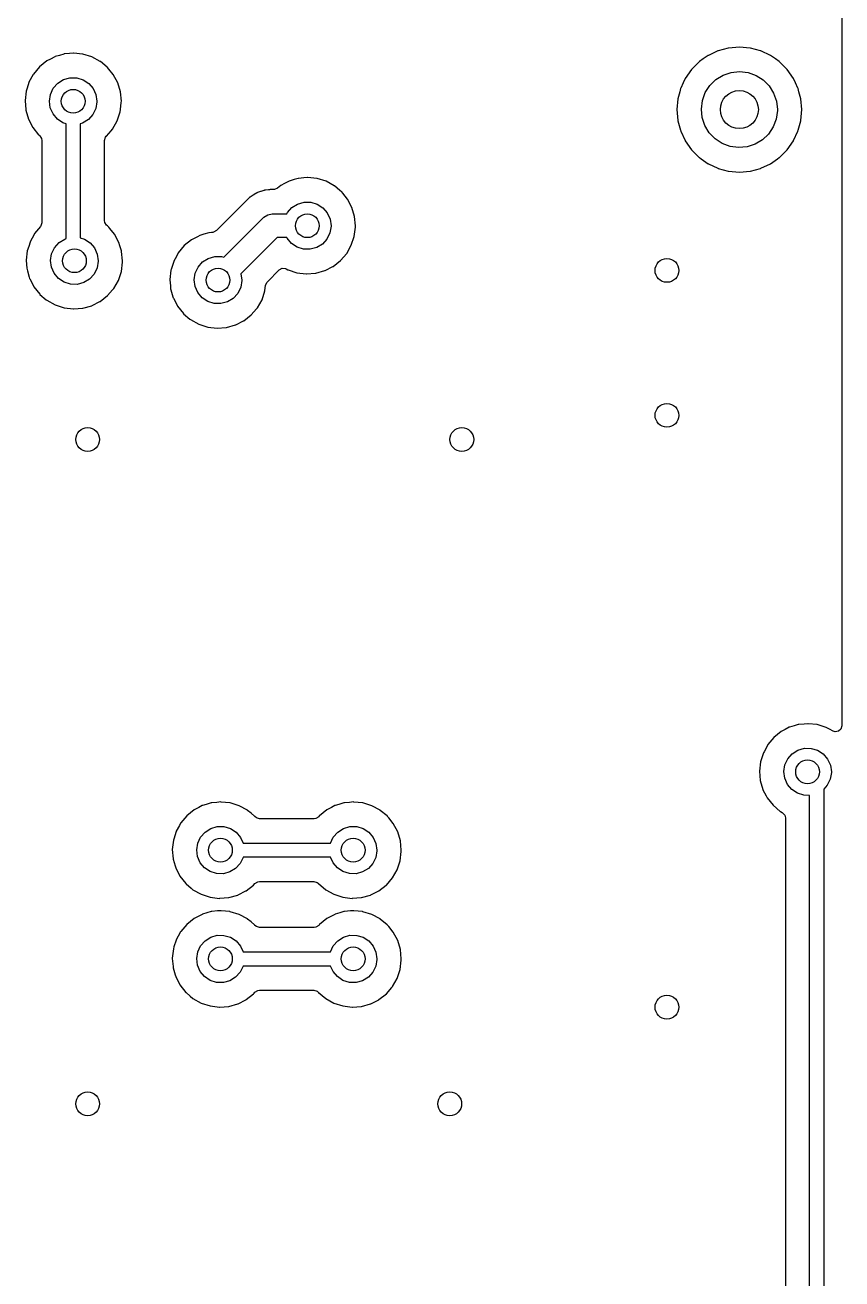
# Model space of a CAD drawing. Extents: x 108 to 192, y -154 to -46.
# Drawn here: x 174.7 to 191.9, y -92.58 to -66.21 of the extents above; entities that cross this region are included whole.
import ezdxf

# ---------------------------------------------------------------- set-up
doc = ezdxf.new("R2010")
doc.units = 0
doc.layers.add('BLACK', color=7, linetype='CONTINUOUS')

msp = doc.modelspace()

# ---------------------------------------------------------------- linework, layer by layer
at = {"layer": 'BLACK', "linetype": 'CONTINUOUS'}
for p, q in [((191.897, -56.5566), (191.897, -80.9516)), ((189.505, -66.6999), (189.294, -66.7563)), ((189.51, -66.6985), (189.505, -66.6999)), ((189.505, -66.6999), (189.505, -66.6999)), ((189.738, -66.6785), (189.51, -66.6985)), ((189.966, -66.6985), (189.738, -66.6785)), ((189.971, -66.6999), (189.966, -66.6985)), ((190.182, -66.7563), (189.971, -66.6999)), ((189.971, -66.6999), (189.971, -66.6999)), ((175.162, -66.97), (175.008, -67.094)), ((175.241, -66.9287), (175.162, -66.97)), ((175.332, -66.8813), (175.241, -66.9287)), ((175.338, -66.8784), (175.332, -66.8813)), ((175.332, -66.8813), (175.332, -66.8813)), ((175.427, -66.8522), (175.338, -66.8784)), ((175.521, -66.8243), (175.427, -66.8522)), ((175.527, -66.8226), (175.521, -66.8243)), ((175.521, -66.8243), (175.521, -66.8243)), ((175.533, -66.822), (175.527, -66.8226)), ((175.642, -66.8122), (175.533, -66.822)), ((175.533, -66.822), (175.533, -66.822)), ((175.724, -66.8046), (175.642, -66.8122)), ((175.73, -66.8053), (175.724, -66.8046)), ((175.915, -66.8247), (175.73, -66.8053)), ((175.73, -66.8053), (175.73, -66.8053)), ((175.921, -66.8253), (175.915, -66.8247)), ((175.915, -66.8247), (175.915, -66.8247)), ((176.11, -66.8838), (175.921, -66.8253)), ((176.284, -66.9779), (176.11, -66.8838)), ((188.976, -66.9279), (188.898, -66.9826)), ((189.081, -66.8545), (188.976, -66.9279)), ((189.086, -66.8522), (189.081, -66.8545)), ((189.284, -66.76), (189.086, -66.8522)), ((189.086, -66.8522), (189.086, -66.8522)), ((189.289, -66.7577), (189.284, -66.76)), ((189.284, -66.76), (189.284, -66.76)), ((189.294, -66.7563), (189.289, -66.7577)), ((189.294, -66.7563), (189.294, -66.7563)), ((190.187, -66.7577), (190.182, -66.7563)), ((190.182, -66.7563), (190.182, -66.7563)), ((190.192, -66.76), (190.187, -66.7577)), ((190.39, -66.8522), (190.192, -66.76)), ((190.192, -66.76), (190.192, -66.76)), ((190.395, -66.8545), (190.39, -66.8522)), ((190.39, -66.8522), (190.39, -66.8522)), ((190.5, -66.9279), (190.395, -66.8545)), ((190.578, -66.9826), (190.5, -66.9279)), ((175.008, -67.094), (174.881, -67.2455)), ((176.289, -66.9818), (176.284, -66.9779)), ((176.43, -67.0987), (176.289, -66.9818)), ((176.289, -66.9818), (176.289, -66.9818)), ((176.436, -67.1039), (176.43, -67.0987)), ((176.44, -67.1087), (176.436, -67.1039)), ((176.469, -67.1438), (176.44, -67.1087)), ((176.44, -67.1087), (176.44, -67.1087)), ((176.561, -67.2572), (176.469, -67.1438)), ((188.732, -67.1477), (188.6, -67.3353)), ((188.894, -66.9858), (188.732, -67.1477)), ((188.898, -66.9826), (188.894, -66.9858)), ((188.898, -66.9826), (188.898, -66.9826)), ((189.397, -67.2681), (189.566, -67.2107)), ((189.566, -67.2107), (189.744, -67.192)), ((189.744, -67.192), (189.921, -67.2131)), ((189.921, -67.2131), (190.089, -67.273)), ((190.582, -66.9858), (190.578, -66.9826)), ((190.578, -66.9826), (190.578, -66.9826)), ((190.744, -67.1477), (190.582, -66.9858)), ((190.876, -67.3353), (190.744, -67.1477)), ((174.784, -67.4247), (174.746, -67.5428)), ((174.786, -67.4188), (174.784, -67.4247)), ((174.784, -67.4247), (174.784, -67.4247)), ((174.875, -67.2572), (174.786, -67.4188)), ((174.878, -67.2509), (174.875, -67.2572)), ((174.881, -67.2455), (174.878, -67.2509)), ((174.878, -67.2509), (174.878, -67.2509)), ((175.299, -67.5435), (175.393, -67.4372)), ((175.393, -67.4372), (175.513, -67.3616)), ((175.513, -67.3616), (175.649, -67.3226)), ((175.649, -67.3226), (175.791, -67.3235)), ((175.791, -67.3235), (175.927, -67.3641)), ((175.927, -67.3641), (176.046, -67.4412)), ((176.046, -67.4412), (176.138, -67.5486)), ((176.654, -67.4318), (176.561, -67.2572)), ((176.711, -67.6212), (176.654, -67.4318)), ((188.555, -67.4318), (188.504, -67.5428)), ((188.598, -67.3402), (188.555, -67.4318)), ((188.6, -67.3353), (188.598, -67.3402)), ((188.598, -67.3402), (188.598, -67.3402)), ((189.021, -67.6363), (189.118, -67.4864)), ((189.118, -67.4864), (189.245, -67.3616)), ((189.245, -67.3616), (189.397, -67.2681)), ((190.089, -67.273), (190.239, -67.3685)), ((190.239, -67.3685), (190.365, -67.4951)), ((190.365, -67.4951), (190.459, -67.6463)), ((190.878, -67.3402), (190.876, -67.3353)), ((190.921, -67.4318), (190.878, -67.3402)), ((190.878, -67.3402), (190.878, -67.3402)), ((190.972, -67.5428), (190.921, -67.4318)), ((174.726, -67.6073), (174.704, -67.8039)), ((174.746, -67.5428), (174.726, -67.6073)), ((175.217, -67.8119), (175.239, -67.6718)), ((175.239, -67.6718), (175.299, -67.5435)), ((176.138, -67.5486), (176.197, -67.6777)), ((176.197, -67.6777), (176.217, -67.818)), ((176.731, -67.818), (176.711, -67.6212)), ((188.444, -67.7639), (188.425, -67.992)), ((188.483, -67.6212), (188.444, -67.7639)), ((188.502, -67.5481), (188.483, -67.6212)), ((188.504, -67.5428), (188.502, -67.5481)), ((188.502, -67.5481), (188.502, -67.5481)), ((188.96, -67.8039), (189.021, -67.6363)), ((190.459, -67.6463), (190.518, -67.8148)), ((190.974, -67.5481), (190.972, -67.5428)), ((190.993, -67.6212), (190.974, -67.5481)), ((190.974, -67.5481), (190.974, -67.5481)), ((191.032, -67.7639), (190.993, -67.6212)), ((191.051, -67.992), (191.032, -67.7639)), ((174.704, -67.8039), (174.704, -67.81)), ((174.704, -67.81), (174.72, -67.992)), ((174.72, -67.992), (174.72, -68.0009)), ((174.72, -68.0009), (174.775, -68.191)), ((175.236, -67.9525), (175.217, -67.8119)), ((175.293, -68.0822), (175.236, -67.9525)), ((176.194, -67.97), (176.132, -68.0976)), ((176.217, -67.8302), (176.194, -67.97)), ((176.217, -67.818), (176.217, -67.8302)), ((176.705, -68.0425), (176.712, -67.992)), ((176.712, -67.992), (176.73, -67.8463)), ((176.73, -67.8463), (176.731, -67.818)), ((188.425, -67.992), (188.444, -68.2201)), ((188.938, -67.9808), (188.96, -67.8039)), ((188.955, -68.1583), (188.938, -67.9808)), ((190.538, -68.0143), (190.513, -68.191)), ((190.518, -67.8148), (190.538, -67.992)), ((190.538, -67.992), (190.538, -68.0143)), ((191.032, -68.2201), (191.051, -67.992)), ((174.775, -68.191), (174.865, -68.367)), ((175.384, -68.1907), (175.293, -68.0822)), ((175.502, -68.2693), (175.384, -68.1907)), ((175.567, -68.2897), (175.502, -68.2693)), ((175.567, -70.7062), (175.567, -68.2897)), ((175.916, -68.2769), (175.867, -68.2901)), ((175.867, -68.2901), (175.867, -70.6915)), ((176.037, -68.2027), (175.916, -68.2769)), ((176.132, -68.0976), (176.037, -68.2027)), ((176.545, -68.4021), (176.643, -68.2302)), ((176.643, -68.2302), (176.705, -68.0425)), ((188.444, -68.2201), (188.446, -68.2254)), ((188.446, -68.2254), (188.446, -68.2254)), ((188.446, -68.2254), (188.5, -68.4273)), ((189.012, -68.3276), (188.955, -68.1583)), ((190.513, -68.191), (190.45, -68.3577)), ((190.976, -68.4273), (191.03, -68.2254)), ((191.03, -68.2254), (191.032, -68.2201)), ((191.03, -68.2254), (191.03, -68.2254)), ((174.865, -68.367), (174.988, -68.522)), ((174.988, -68.522), (174.993, -68.5259)), ((174.993, -68.5259), (174.993, -68.5259)), ((174.993, -68.5259), (175.014, -68.5442)), ((175.014, -68.5442), (175.053, -68.6036)), ((176.396, -68.5753), (176.413, -68.554)), ((176.413, -68.554), (176.416, -68.5519)), ((176.416, -68.5519), (176.516, -68.4359)), ((176.516, -68.4359), (176.541, -68.4068)), ((176.541, -68.4068), (176.545, -68.4021)), ((176.541, -68.4068), (176.541, -68.4068)), ((188.5, -68.4273), (188.504, -68.4412)), ((188.504, -68.4412), (188.506, -68.4462)), ((188.506, -68.4462), (188.506, -68.4462)), ((188.506, -68.4462), (188.598, -68.6438)), ((189.104, -68.4801), (189.012, -68.3276)), ((189.228, -68.6084), (189.104, -68.4801)), ((190.351, -68.5062), (190.222, -68.6292)), ((190.45, -68.3577), (190.351, -68.5062)), ((190.878, -68.6438), (190.97, -68.4462)), ((190.97, -68.4462), (190.972, -68.4412)), ((190.97, -68.4462), (190.97, -68.4462)), ((190.972, -68.4412), (190.976, -68.4273)), ((175.053, -68.6036), (175.059, -68.6401)), ((175.059, -68.6401), (175.059, -70.371)), ((176.376, -68.6435), (176.396, -68.5753)), ((176.376, -70.3263), (176.376, -68.6435)), ((188.598, -68.6438), (188.598, -68.6438)), ((188.598, -68.6438), (188.6, -68.6487)), ((188.6, -68.6487), (188.732, -68.8363)), ((189.377, -68.7061), (189.228, -68.6084)), ((189.544, -68.7682), (189.377, -68.7061)), ((189.721, -68.7918), (189.544, -68.7682)), ((189.899, -68.7757), (189.721, -68.7918)), ((190.068, -68.7205), (189.899, -68.7757)), ((190.222, -68.6292), (190.068, -68.7205)), ((190.744, -68.8363), (190.876, -68.6487)), ((190.876, -68.6487), (190.878, -68.6438)), ((190.878, -68.6438), (190.878, -68.6438)), ((188.732, -68.8363), (188.894, -68.9982)), ((188.894, -68.9982), (188.898, -69.0014)), ((188.898, -69.0014), (188.898, -69.0014)), ((188.898, -69.0014), (188.932, -69.0249)), ((188.932, -69.0249), (189.081, -69.1295)), ((190.395, -69.1295), (190.544, -69.0249)), ((190.544, -69.0249), (190.578, -69.0014)), ((190.578, -69.0014), (190.582, -68.9982)), ((190.578, -69.0014), (190.578, -69.0014)), ((190.582, -68.9982), (190.744, -68.8363)), ((189.081, -69.1295), (189.086, -69.1318)), ((189.086, -69.1318), (189.086, -69.1318)), ((189.086, -69.1318), (189.284, -69.224)), ((189.284, -69.224), (189.289, -69.2263)), ((189.289, -69.2263), (189.294, -69.2277)), ((189.294, -69.2277), (189.294, -69.2277)), ((189.294, -69.2277), (189.505, -69.2841)), ((189.505, -69.2841), (189.505, -69.2841)), ((189.505, -69.2841), (189.51, -69.2855)), ((189.51, -69.2855), (189.738, -69.3055)), ((189.738, -69.3055), (189.966, -69.2855)), ((189.966, -69.2855), (189.971, -69.2841)), ((189.971, -69.2841), (190.182, -69.2277)), ((189.971, -69.2841), (189.971, -69.2841)), ((190.182, -69.2277), (190.187, -69.2263)), ((190.182, -69.2277), (190.182, -69.2277)), ((190.187, -69.2263), (190.192, -69.224)), ((190.192, -69.224), (190.39, -69.1318)), ((190.39, -69.1318), (190.395, -69.1295)), ((190.39, -69.1318), (190.39, -69.1318)), ((180.09, -69.5862), (180.018, -69.6441)), ((180.164, -69.5475), (180.09, -69.5862)), ((180.26, -69.4975), (180.164, -69.5475)), ((180.265, -69.4946), (180.26, -69.4975)), ((180.26, -69.4975), (180.26, -69.4975)), ((180.366, -69.4649), (180.265, -69.4946)), ((180.449, -69.4405), (180.366, -69.4649)), ((180.455, -69.4388), (180.449, -69.4405)), ((180.449, -69.4405), (180.449, -69.4405)), ((180.461, -69.4382), (180.455, -69.4388)), ((180.569, -69.4284), (180.461, -69.4382)), ((180.461, -69.4382), (180.461, -69.4382)), ((180.652, -69.4208), (180.569, -69.4284)), ((180.658, -69.4215), (180.652, -69.4208)), ((180.842, -69.4409), (180.658, -69.4215)), ((180.658, -69.4215), (180.658, -69.4215)), ((180.849, -69.4415), (180.842, -69.4409)), ((180.842, -69.4409), (180.842, -69.4409)), ((181.038, -69.5), (180.849, -69.4415)), ((181.211, -69.5941), (181.038, -69.5)), ((181.216, -69.598), (181.211, -69.5941)), ((181.329, -69.691), (181.216, -69.598)), ((181.216, -69.598), (181.216, -69.598)), ((179.413, -69.8537), (179.365, -69.9046)), ((179.418, -69.8483), (179.413, -69.8537)), ((179.424, -69.8443), (179.418, -69.8483)), ((179.428, -69.8416), (179.424, -69.8443)), ((179.431, -69.839), (179.428, -69.8416)), ((179.439, -69.8316), (179.431, -69.839)), ((179.431, -69.839), (179.431, -69.839)), ((179.502, -69.7937), (179.439, -69.8316)), ((179.505, -69.7914), (179.502, -69.7937)), ((179.56, -69.7554), (179.505, -69.7914)), ((179.566, -69.7514), (179.56, -69.7554)), ((179.56, -69.7554), (179.56, -69.7554)), ((179.573, -69.7489), (179.566, -69.7514)), ((179.579, -69.7462), (179.573, -69.7489)), ((179.584, -69.7436), (179.579, -69.7462)), ((179.59, -69.7398), (179.584, -69.7436)), ((179.597, -69.7376), (179.59, -69.7398)), ((179.66, -69.7174), (179.597, -69.7376)), ((179.597, -69.7376), (179.597, -69.7376)), ((179.664, -69.7159), (179.66, -69.7174)), ((179.733, -69.691), (179.664, -69.7159)), ((179.74, -69.6902), (179.733, -69.691)), ((179.746, -69.6888), (179.74, -69.6902)), ((179.752, -69.6876), (179.746, -69.6888)), ((179.759, -69.6853), (179.752, -69.6876)), ((179.766, -69.6847), (179.759, -69.6853)), ((179.831, -69.6794), (179.766, -69.6847)), ((179.766, -69.6847), (179.766, -69.6847)), ((179.836, -69.679), (179.831, -69.6794)), ((179.851, -69.6772), (179.836, -69.679)), ((179.864, -69.6757), (179.851, -69.6772)), ((179.872, -69.6757), (179.864, -69.6757)), ((179.882, -69.6753), (179.872, -69.6757)), ((179.883, -69.6752), (179.882, -69.6753)), ((179.935, -69.671), (179.883, -69.6752)), ((179.939, -69.6717), (179.935, -69.671)), ((179.952, -69.6712), (179.939, -69.6717)), ((180.018, -69.6441), (179.952, -69.6712)), ((181.364, -69.7201), (181.329, -69.691)), ((181.368, -69.7249), (181.364, -69.7201)), ((181.389, -69.7514), (181.368, -69.7249)), ((181.368, -69.7249), (181.368, -69.7249)), ((181.489, -69.8734), (181.389, -69.7514)), ((181.582, -70.048), (181.489, -69.8734)), ((179.363, -69.907), (178.731, -70.5382)), ((179.365, -69.9046), (179.363, -69.907)), ((180.227, -70.1597), (180.321, -70.0534)), ((180.321, -70.0534), (180.441, -69.9778)), ((180.441, -69.9778), (180.577, -69.9388)), ((180.577, -69.9388), (180.719, -69.9397)), ((180.719, -69.9397), (180.855, -69.9803)), ((180.855, -69.9803), (180.973, -70.0574)), ((180.973, -70.0574), (181.066, -70.1648)), ((181.639, -70.2374), (181.582, -70.048)), ((175.059, -70.371), (175.039, -70.4391)), ((176.382, -70.3646), (176.376, -70.3263)), ((176.421, -70.4234), (176.382, -70.3646)), ((178.891, -71.0981), (179.731, -70.2574)), ((179.731, -70.2574), (179.813, -70.2032)), ((179.813, -70.2032), (179.908, -70.1842)), ((179.908, -70.1842), (180.215, -70.1842)), ((180.215, -70.1842), (180.227, -70.1597)), ((181.066, -70.1648), (181.125, -70.2939)), ((181.125, -70.2939), (181.145, -70.4342)), ((181.658, -70.4342), (181.639, -70.2374)), ((174.903, -70.6037), (174.851, -70.6993)), ((174.906, -70.5983), (174.903, -70.6037)), ((174.903, -70.6037), (174.903, -70.6037)), ((175.029, -70.452), (174.906, -70.5983)), ((175.039, -70.4391), (175.029, -70.452)), ((176.44, -70.4391), (176.421, -70.4234)), ((176.462, -70.4567), (176.44, -70.4391)), ((176.466, -70.4615), (176.462, -70.4567)), ((176.489, -70.4901), (176.466, -70.4615)), ((176.466, -70.4615), (176.466, -70.4615)), ((176.587, -70.61), (176.489, -70.4901)), ((176.68, -70.7846), (176.587, -70.61)), ((178.38, -70.6405), (178.334, -70.6646)), ((178.386, -70.6376), (178.38, -70.6405)), ((178.38, -70.6405), (178.38, -70.6405)), ((178.464, -70.6144), (178.386, -70.6376)), ((178.569, -70.5835), (178.464, -70.6144)), ((178.575, -70.5818), (178.569, -70.5835)), ((178.569, -70.5835), (178.569, -70.5835)), ((178.581, -70.5812), (178.575, -70.5818)), ((178.629, -70.5769), (178.581, -70.5812)), ((178.581, -70.5812), (178.581, -70.5812)), ((178.654, -70.5746), (178.629, -70.5769)), ((178.669, -70.5723), (178.654, -70.5746)), ((178.731, -70.5382), (178.669, -70.5723)), ((181.121, -70.5862), (181.059, -70.7138)), ((181.145, -70.4464), (181.121, -70.5862)), ((181.145, -70.4342), (181.145, -70.4464)), ((181.571, -70.8464), (181.633, -70.6587)), ((181.633, -70.6587), (181.658, -70.4625)), ((181.658, -70.4625), (181.658, -70.4342)), ((174.78, -70.8692), (174.751, -70.9601)), ((174.809, -70.7775), (174.78, -70.8692)), ((174.811, -70.7716), (174.809, -70.7775)), ((174.809, -70.7775), (174.809, -70.7775)), ((174.851, -70.6993), (174.811, -70.7716)), ((175.264, -71.0246), (175.325, -70.8963)), ((175.325, -70.8963), (175.419, -70.79)), ((175.419, -70.79), (175.538, -70.7144)), ((175.538, -70.7144), (175.567, -70.7062)), ((175.867, -70.6915), (175.952, -70.7169)), ((175.952, -70.7169), (176.071, -70.794)), ((176.071, -70.794), (176.164, -70.9014)), ((176.164, -70.9014), (176.223, -71.0305)), ((176.702, -70.8579), (176.68, -70.7846)), ((176.733, -70.9603), (176.702, -70.8579)), ((178.056, -70.8532), (177.929, -71.0047)), ((178.21, -70.7292), (178.056, -70.8532)), ((178.334, -70.6646), (178.21, -70.7292)), ((180.012, -70.6842), (179.247, -71.4491)), ((180.214, -70.6842), (180.012, -70.6842)), ((180.22, -70.6984), (180.214, -70.6842)), ((180.312, -70.8069), (180.22, -70.6984)), ((180.43, -70.8855), (180.312, -70.8069)), ((180.565, -70.9278), (180.43, -70.8855)), ((180.707, -70.9304), (180.565, -70.9278)), ((180.843, -70.8931), (180.707, -70.9304)), ((180.964, -70.8189), (180.843, -70.8931)), ((181.059, -70.7138), (180.964, -70.8189)), ((181.473, -71.0183), (181.571, -70.8464)), ((174.751, -70.9601), (174.729, -71.1567)), ((174.729, -71.1567), (174.73, -71.1673)), ((174.73, -71.1673), (174.744, -71.3292)), ((175.243, -71.1647), (175.264, -71.0246)), ((175.261, -71.3053), (175.243, -71.1647)), ((176.242, -71.183), (176.219, -71.3228)), ((176.223, -71.0305), (176.243, -71.1708)), ((176.243, -71.1708), (176.242, -71.183)), ((176.737, -70.974), (176.733, -70.9603)), ((176.756, -71.1708), (176.737, -70.974)), ((176.756, -71.1991), (176.756, -71.1708)), ((177.832, -71.1839), (177.777, -71.3579)), ((177.834, -71.178), (177.832, -71.1839)), ((177.832, -71.1839), (177.832, -71.1839)), ((177.86, -71.1295), (177.834, -71.178)), ((177.926, -71.0101), (177.86, -71.1295)), ((177.929, -71.0047), (177.926, -71.0101)), ((177.926, -71.0101), (177.926, -71.0101)), ((178.441, -71.1964), (178.561, -71.1208)), ((178.561, -71.1208), (178.697, -71.0818)), ((178.697, -71.0818), (178.839, -71.0827)), ((178.839, -71.0827), (178.891, -71.0981)), ((181.188, -71.2898), (181.344, -71.1681)), ((181.344, -71.1681), (181.473, -71.0183)), ((174.744, -71.3292), (174.746, -71.3537)), ((174.746, -71.3537), (174.754, -71.3807)), ((174.754, -71.3807), (174.793, -71.5192)), ((175.318, -71.435), (175.261, -71.3053)), ((175.409, -71.5435), (175.318, -71.435)), ((176.157, -71.4504), (176.062, -71.5555)), ((176.219, -71.3228), (176.157, -71.4504)), ((176.675, -71.5631), (176.731, -71.3953)), ((176.731, -71.3953), (176.756, -71.1991)), ((177.774, -71.3665), (177.752, -71.5631)), ((177.777, -71.3579), (177.774, -71.3665)), ((178.265, -71.5711), (178.287, -71.431)), ((178.287, -71.431), (178.347, -71.3027)), ((178.347, -71.3027), (178.441, -71.1964)), ((179.247, -71.4491), (179.265, -71.5772)), ((179.804, -71.6109), (180.052, -71.3632)), ((180.052, -71.3632), (180.114, -71.3292)), ((180.114, -71.3292), (180.185, -71.3343)), ((180.185, -71.3343), (180.202, -71.3423)), ((180.202, -71.3423), (180.234, -71.3598)), ((180.234, -71.3598), (180.234, -71.3598)), ((180.234, -71.3598), (180.239, -71.3628)), ((180.239, -71.3628), (180.427, -71.4239)), ((180.427, -71.4239), (180.624, -71.4474)), ((180.624, -71.4474), (180.63, -71.4469)), ((180.63, -71.4469), (180.815, -71.4327)), ((180.63, -71.4469), (180.63, -71.4469)), ((180.815, -71.4327), (180.821, -71.4322)), ((180.815, -71.4327), (180.815, -71.4327)), ((180.821, -71.4322), (181.011, -71.379)), ((181.011, -71.379), (181.017, -71.3762)), ((181.017, -71.3762), (181.182, -71.2926)), ((181.017, -71.3762), (181.017, -71.3762)), ((181.182, -71.2926), (181.188, -71.2898)), ((181.182, -71.2926), (181.182, -71.2926)), ((174.793, -71.5192), (174.8, -71.5438)), ((174.8, -71.5438), (174.803, -71.5493)), ((174.803, -71.5493), (174.873, -71.6842)), ((174.873, -71.6842), (174.891, -71.7198)), ((175.527, -71.6221), (175.409, -71.5435)), ((175.663, -71.6644), (175.527, -71.6221)), ((175.804, -71.667), (175.663, -71.6644)), ((175.941, -71.6297), (175.804, -71.667)), ((176.062, -71.5555), (175.941, -71.6297)), ((176.571, -71.7549), (176.668, -71.583)), ((176.668, -71.583), (176.675, -71.5631)), ((177.752, -71.5631), (177.752, -71.5692)), ((177.752, -71.5692), (177.763, -71.7009)), ((177.763, -71.7009), (177.768, -71.7601)), ((178.284, -71.7117), (178.265, -71.5711)), ((178.341, -71.8414), (178.284, -71.7117)), ((179.265, -71.5894), (179.242, -71.7292)), ((179.265, -71.5772), (179.265, -71.5894)), ((179.753, -71.8017), (179.768, -71.6842)), ((179.768, -71.6842), (179.797, -71.6192)), ((179.797, -71.6192), (179.804, -71.6109)), ((174.891, -71.7198), (175.014, -71.8748)), ((175.014, -71.8748), (175.018, -71.8787)), ((175.018, -71.8787), (175.018, -71.8787)), ((175.018, -71.8787), (175.148, -71.9894)), ((176.286, -72.0264), (176.441, -71.9047)), ((176.441, -71.9047), (176.546, -71.7831)), ((176.546, -71.7831), (176.567, -71.7596)), ((176.567, -71.7596), (176.571, -71.7549)), ((176.567, -71.7596), (176.567, -71.7596)), ((177.768, -71.7601), (177.775, -71.7835)), ((177.775, -71.7835), (177.816, -71.9269)), ((177.816, -71.9269), (177.823, -71.9502)), ((177.823, -71.9502), (177.826, -71.9557)), ((177.826, -71.9557), (177.909, -72.1173)), ((178.432, -71.9499), (178.341, -71.8414)), ((178.55, -72.0285), (178.432, -71.9499)), ((179.085, -71.9619), (178.964, -72.0361)), ((179.18, -71.8568), (179.085, -71.9619)), ((179.242, -71.7292), (179.18, -71.8568)), ((179.691, -71.9894), (179.753, -71.8017)), ((175.148, -71.9894), (175.164, -72.0029)), ((175.164, -72.0029), (175.337, -72.0994)), ((175.337, -72.0994), (175.525, -72.1605)), ((175.525, -72.1605), (175.721, -72.184)), ((175.721, -72.184), (175.728, -72.1835)), ((175.728, -72.1835), (175.912, -72.1693)), ((175.728, -72.1835), (175.728, -72.1835)), ((175.912, -72.1693), (175.919, -72.1688)), ((175.912, -72.1693), (175.912, -72.1693)), ((175.919, -72.1688), (176.109, -72.1156)), ((176.109, -72.1156), (176.115, -72.1128)), ((176.115, -72.1128), (176.28, -72.0292)), ((176.115, -72.1128), (176.115, -72.1128)), ((176.28, -72.0292), (176.286, -72.0264)), ((176.28, -72.0292), (176.28, -72.0292)), ((177.909, -72.1173), (177.913, -72.1262)), ((177.913, -72.1262), (178.036, -72.2812)), ((178.685, -72.0708), (178.55, -72.0285)), ((178.827, -72.0734), (178.685, -72.0708)), ((178.964, -72.0361), (178.827, -72.0734)), ((179.464, -72.3111), (179.574, -72.184)), ((179.574, -72.184), (179.589, -72.166)), ((179.589, -72.166), (179.593, -72.1613)), ((179.589, -72.166), (179.589, -72.166)), ((179.593, -72.1613), (179.691, -71.9894)), ((178.036, -72.2812), (178.041, -72.2851)), ((178.041, -72.2851), (178.041, -72.2851)), ((178.041, -72.2851), (178.174, -72.3985)), ((178.174, -72.3985), (178.187, -72.4093)), ((178.187, -72.4093), (178.359, -72.5058)), ((178.359, -72.5058), (178.548, -72.5669)), ((179.137, -72.5192), (179.303, -72.4356)), ((179.303, -72.4356), (179.308, -72.4328)), ((179.303, -72.4356), (179.303, -72.4356)), ((179.308, -72.4328), (179.464, -72.3111)), ((178.548, -72.5669), (178.744, -72.5904)), ((178.744, -72.5904), (178.75, -72.5899)), ((178.75, -72.5899), (178.935, -72.5757)), ((178.75, -72.5899), (178.75, -72.5899)), ((178.935, -72.5757), (178.941, -72.5752)), ((178.935, -72.5757), (178.935, -72.5757)), ((178.941, -72.5752), (179.132, -72.522)), ((179.132, -72.522), (179.137, -72.5192)), ((179.137, -72.5192), (179.137, -72.5192)), ((190.979, -80.9254), (190.89, -80.9516)), ((190.985, -80.9237), (190.979, -80.9254)), ((190.979, -80.9254), (190.979, -80.9254)), ((190.991, -80.9231), (190.985, -80.9237)), ((191.099, -80.9133), (190.991, -80.9231)), ((190.991, -80.9231), (190.991, -80.9231)), ((191.182, -80.9058), (191.099, -80.9133)), ((191.188, -80.9064), (191.182, -80.9058)), ((191.372, -80.9258), (191.188, -80.9064)), ((191.188, -80.9064), (191.188, -80.9064)), ((191.378, -80.9265), (191.372, -80.9258)), ((191.372, -80.9258), (191.372, -80.9258)), ((191.567, -80.9849), (191.378, -80.9265)), ((190.465, -81.1951), (190.338, -81.3466)), ((190.62, -81.0712), (190.465, -81.1951)), ((190.699, -81.0299), (190.62, -81.0712)), ((190.789, -80.9824), (190.699, -81.0299)), ((190.795, -80.9795), (190.789, -80.9824)), ((190.789, -80.9824), (190.789, -80.9824)), ((190.89, -80.9516), (190.795, -80.9795)), ((191.632, -81.0197), (191.567, -80.9849)), ((191.711, -81.0625), (191.632, -81.0197)), ((191.753, -81.0763), (191.711, -81.0625)), ((191.823, -81.0662), (191.753, -81.0763)), ((191.876, -81.0197), (191.823, -81.0662)), ((191.897, -80.9516), (191.876, -81.0197)), ((190.335, -81.352), (190.257, -81.4953)), ((190.338, -81.3466), (190.335, -81.352)), ((190.335, -81.352), (190.335, -81.352)), ((190.85, -81.5384), (190.97, -81.4627)), ((190.97, -81.4627), (191.107, -81.4238)), ((191.107, -81.4238), (191.248, -81.4246)), ((191.248, -81.4246), (191.384, -81.4652)), ((191.384, -81.4652), (191.503, -81.5424)), ((190.183, -81.7084), (190.161, -81.905)), ((190.243, -81.5199), (190.183, -81.7084)), ((190.257, -81.4953), (190.243, -81.5199)), ((190.696, -81.773), (190.757, -81.6446)), ((190.757, -81.6446), (190.85, -81.5384)), ((191.503, -81.5424), (191.596, -81.6498)), ((191.596, -81.6498), (191.654, -81.7788)), ((190.161, -81.905), (190.178, -82.1021)), ((190.675, -81.913), (190.696, -81.773)), ((190.693, -82.0536), (190.675, -81.913)), ((191.674, -81.9314), (191.651, -82.0712)), ((191.654, -81.7788), (191.674, -81.9191)), ((191.674, -81.9191), (191.674, -81.9314)), ((190.178, -82.1021), (190.232, -82.2922)), ((190.75, -82.1834), (190.693, -82.0536)), ((190.841, -82.2919), (190.75, -82.1834)), ((191.589, -82.1987), (191.515, -82.2806)), ((191.651, -82.0712), (191.589, -82.1987)), ((190.232, -82.2922), (190.235, -82.2977)), ((190.235, -82.2977), (190.299, -82.4215)), ((190.299, -82.4215), (190.323, -82.4681)), ((190.323, -82.4681), (190.446, -82.6231)), ((190.959, -82.3704), (190.841, -82.2919)), ((191.095, -82.4127), (190.959, -82.3704)), ((191.215, -82.4149), (191.095, -82.4127)), ((191.215, -130.645), (191.215, -82.4149)), ((191.515, -82.2806), (191.515, -130.707)), ((178.261, -82.718), (178.107, -82.842)), ((178.36, -82.6664), (178.261, -82.718)), ((178.431, -82.6293), (178.36, -82.6664)), ((178.436, -82.6264), (178.431, -82.6293)), ((178.431, -82.6293), (178.431, -82.6293)), ((178.515, -82.6032), (178.436, -82.6264)), ((178.62, -82.5723), (178.515, -82.6032)), ((178.626, -82.5706), (178.62, -82.5723)), ((178.62, -82.5723), (178.62, -82.5723)), ((178.632, -82.57), (178.626, -82.5706)), ((178.741, -82.5602), (178.632, -82.57)), ((178.632, -82.57), (178.632, -82.57)), ((178.823, -82.5526), (178.741, -82.5602)), ((178.829, -82.5533), (178.823, -82.5526)), ((179.014, -82.5727), (178.829, -82.5533)), ((178.829, -82.5533), (178.829, -82.5533)), ((179.02, -82.5733), (179.014, -82.5727)), ((179.014, -82.5727), (179.014, -82.5727)), ((179.209, -82.6318), (179.02, -82.5733)), ((179.383, -82.7259), (179.209, -82.6318)), ((179.387, -82.7298), (179.383, -82.7259)), ((179.46, -82.7902), (179.387, -82.7298)), ((179.387, -82.7298), (179.387, -82.7298)), ((179.535, -82.8519), (179.46, -82.7902)), ((181.055, -82.718), (180.901, -82.842)), ((181.154, -82.6664), (181.055, -82.718)), ((181.225, -82.6293), (181.154, -82.6664)), ((181.23, -82.6264), (181.225, -82.6293)), ((181.225, -82.6293), (181.225, -82.6293)), ((181.309, -82.6032), (181.23, -82.6264)), ((181.414, -82.5723), (181.309, -82.6032)), ((181.42, -82.5706), (181.414, -82.5723)), ((181.414, -82.5723), (181.414, -82.5723)), ((181.426, -82.57), (181.42, -82.5706)), ((181.535, -82.5602), (181.426, -82.57)), ((181.426, -82.57), (181.426, -82.57)), ((181.617, -82.5526), (181.535, -82.5602)), ((181.623, -82.5533), (181.617, -82.5526)), ((181.808, -82.5727), (181.623, -82.5533)), ((181.623, -82.5533), (181.623, -82.5533)), ((181.814, -82.5733), (181.808, -82.5727)), ((181.808, -82.5727), (181.808, -82.5727)), ((182.003, -82.6318), (181.814, -82.5733)), ((182.177, -82.7259), (182.003, -82.6318)), ((182.181, -82.7298), (182.177, -82.7259)), ((182.323, -82.8467), (182.181, -82.7298)), ((182.181, -82.7298), (182.181, -82.7298)), ((190.446, -82.6231), (190.596, -82.7513)), ((190.596, -82.7513), (190.602, -82.7543)), ((190.602, -82.7543), (190.602, -82.7543)), ((190.602, -82.7543), (190.642, -82.7768)), ((190.642, -82.7768), (190.692, -82.8275)), ((177.952, -83.0442), (177.885, -83.1668)), ((177.977, -82.9989), (177.952, -83.0442)), ((177.98, -82.9935), (177.977, -82.9989)), ((177.977, -82.9989), (177.977, -82.9989)), ((178.107, -82.842), (177.98, -82.9935)), ((179.539, -82.8567), (179.535, -82.8519)), ((179.543, -82.8611), (179.539, -82.8567)), ((179.539, -82.8567), (179.539, -82.8567)), ((179.572, -82.8875), (179.543, -82.8611)), ((179.64, -82.9075), (179.572, -82.8875)), ((180.787, -82.9075), (179.64, -82.9075)), ((180.825, -82.9018), (180.787, -82.9075)), ((180.884, -82.8625), (180.825, -82.9018)), ((180.897, -82.8467), (180.884, -82.8625)), ((180.901, -82.842), (180.897, -82.8467)), ((182.329, -82.8519), (182.323, -82.8467)), ((182.333, -82.8567), (182.329, -82.8519)), ((182.358, -82.8875), (182.333, -82.8567)), ((182.333, -82.8567), (182.333, -82.8567)), ((182.454, -83.0052), (182.358, -82.8875)), ((182.547, -83.1798), (182.454, -83.0052)), ((190.692, -82.8275), (190.706, -82.8868)), ((190.706, -82.8868), (190.706, -128.554)), ((177.883, -83.1727), (177.832, -83.332)), ((177.885, -83.1668), (177.883, -83.1727)), ((177.883, -83.1727), (177.883, -83.1727)), ((178.338, -83.4198), (178.398, -83.2915)), ((178.398, -83.2915), (178.492, -83.1852)), ((178.492, -83.1852), (178.612, -83.1096)), ((178.612, -83.1096), (178.748, -83.0706)), ((178.748, -83.0706), (178.89, -83.0715)), ((178.89, -83.0715), (179.026, -83.1121)), ((179.026, -83.1121), (179.145, -83.1892)), ((179.145, -83.1892), (179.237, -83.2966)), ((179.237, -83.2966), (179.292, -83.416)), ((181.134, -83.416), (181.192, -83.2915)), ((181.192, -83.2915), (181.286, -83.1852)), ((181.286, -83.1852), (181.406, -83.1096)), ((181.406, -83.1096), (181.542, -83.0706)), ((181.542, -83.0706), (181.684, -83.0715)), ((181.684, -83.0715), (181.82, -83.1121)), ((181.82, -83.1121), (181.939, -83.1892)), ((181.939, -83.1892), (182.031, -83.2966)), ((182.031, -83.2966), (182.09, -83.4257)), ((182.604, -83.3692), (182.547, -83.1798)), ((177.825, -83.3553), (177.803, -83.5519)), ((177.803, -83.5519), (177.819, -83.7489)), ((177.832, -83.332), (177.825, -83.3553)), ((178.316, -83.5599), (178.338, -83.4198)), ((178.334, -83.7005), (178.316, -83.5599)), ((179.292, -83.416), (181.134, -83.416)), ((182.11, -83.5782), (182.086, -83.718)), ((182.09, -83.4257), (182.11, -83.566)), ((182.11, -83.566), (182.11, -83.5782)), ((182.623, -83.566), (182.604, -83.3692)), ((182.623, -83.5943), (182.623, -83.566)), ((177.819, -83.7489), (177.821, -83.7549)), ((177.821, -83.7549), (177.86, -83.8924)), ((178.392, -83.8302), (178.334, -83.7005)), ((178.483, -83.9387), (178.392, -83.8302)), ((179.231, -83.8456), (179.135, -83.9507)), ((179.292, -83.718), (179.231, -83.8456)), ((179.293, -83.716), (179.292, -83.718)), ((181.135, -83.716), (179.293, -83.716)), ((181.186, -83.8302), (181.135, -83.716)), ((181.277, -83.9387), (181.186, -83.8302)), ((182.025, -83.8456), (181.929, -83.9507)), ((182.086, -83.718), (182.025, -83.8456)), ((182.536, -83.9782), (182.598, -83.7905)), ((182.598, -83.7905), (182.623, -83.5943)), ((177.86, -83.8924), (177.874, -83.939)), ((177.874, -83.939), (177.877, -83.9445)), ((177.877, -83.9445), (177.946, -84.0799)), ((177.946, -84.0799), (177.964, -84.115)), ((178.601, -84.0173), (178.483, -83.9387)), ((178.736, -84.0596), (178.601, -84.0173)), ((178.878, -84.0622), (178.736, -84.0596)), ((179.015, -84.0249), (178.878, -84.0622)), ((179.135, -83.9507), (179.015, -84.0249)), ((181.395, -84.0173), (181.277, -83.9387)), ((181.53, -84.0596), (181.395, -84.0173)), ((181.672, -84.0622), (181.53, -84.0596)), ((181.809, -84.0249), (181.672, -84.0622)), ((181.929, -83.9507), (181.809, -84.0249)), ((182.438, -84.1501), (182.536, -83.9782)), ((177.964, -84.115), (178.087, -84.27)), ((178.087, -84.27), (178.092, -84.2739)), ((178.092, -84.2739), (178.092, -84.2739)), ((178.092, -84.2739), (178.197, -84.3637)), ((178.197, -84.3637), (178.238, -84.3981)), ((179.359, -84.4216), (179.509, -84.3045)), ((179.509, -84.3045), (179.51, -84.3037)), ((179.51, -84.3037), (179.515, -84.2999)), ((179.515, -84.2999), (179.542, -84.2682)), ((179.542, -84.2682), (179.602, -84.2297)), ((179.602, -84.2297), (179.638, -84.2245)), ((179.638, -84.2245), (180.784, -84.2245)), ((180.784, -84.2245), (180.853, -84.2445)), ((180.853, -84.2445), (180.875, -84.263)), ((180.875, -84.263), (180.877, -84.2651)), ((180.877, -84.2651), (180.881, -84.27)), ((180.881, -84.27), (181.032, -84.3981)), ((182.153, -84.4216), (182.303, -84.3045)), ((182.303, -84.3045), (182.304, -84.3037)), ((182.304, -84.3037), (182.309, -84.2999)), ((182.309, -84.2999), (182.438, -84.1501)), ((178.238, -84.3981), (178.41, -84.4946)), ((178.41, -84.4946), (178.598, -84.5557)), ((178.598, -84.5557), (178.795, -84.5792)), ((178.795, -84.5792), (178.801, -84.5787)), ((178.801, -84.5787), (178.986, -84.5645)), ((178.801, -84.5787), (178.801, -84.5787)), ((178.986, -84.5645), (178.992, -84.564)), ((178.986, -84.5645), (178.986, -84.5645)), ((178.992, -84.564), (179.182, -84.5108)), ((179.182, -84.5108), (179.188, -84.508)), ((179.188, -84.508), (179.353, -84.4244)), ((179.188, -84.508), (179.188, -84.508)), ((179.353, -84.4244), (179.359, -84.4216)), ((179.353, -84.4244), (179.353, -84.4244)), ((181.032, -84.3981), (181.204, -84.4946)), ((181.204, -84.4946), (181.392, -84.5557)), ((181.392, -84.5557), (181.589, -84.5792)), ((181.589, -84.5792), (181.595, -84.5787)), ((181.595, -84.5787), (181.78, -84.5645)), ((181.595, -84.5787), (181.595, -84.5787)), ((181.78, -84.5645), (181.786, -84.564)), ((181.78, -84.5645), (181.78, -84.5645)), ((181.786, -84.564), (181.976, -84.5108)), ((181.976, -84.5108), (181.982, -84.508)), ((181.982, -84.508), (182.147, -84.4244)), ((181.982, -84.508), (181.982, -84.508)), ((182.147, -84.4244), (182.153, -84.4216)), ((182.147, -84.4244), (182.147, -84.4244)), ((178.533, -84.8839), (178.436, -84.9124)), ((178.62, -84.8583), (178.533, -84.8839)), ((178.626, -84.8566), (178.62, -84.8583)), ((178.62, -84.8583), (178.62, -84.8583)), ((178.632, -84.856), (178.626, -84.8566)), ((178.757, -84.8447), (178.632, -84.856)), ((178.632, -84.856), (178.632, -84.856)), ((178.823, -84.8386), (178.757, -84.8447)), ((178.829, -84.8393), (178.823, -84.8386)), ((179.014, -84.8587), (178.829, -84.8393)), ((178.829, -84.8393), (178.829, -84.8393)), ((179.02, -84.8593), (179.014, -84.8587)), ((179.014, -84.8587), (179.014, -84.8587)), ((179.209, -84.9178), (179.02, -84.8593)), ((181.327, -84.8839), (181.23, -84.9124)), ((181.414, -84.8583), (181.327, -84.8839)), ((181.42, -84.8566), (181.414, -84.8583)), ((181.414, -84.8583), (181.414, -84.8583)), ((181.426, -84.856), (181.42, -84.8566)), ((181.551, -84.8447), (181.426, -84.856)), ((181.426, -84.856), (181.426, -84.856)), ((181.617, -84.8386), (181.551, -84.8447)), ((181.623, -84.8393), (181.617, -84.8386)), ((181.808, -84.8587), (181.623, -84.8393)), ((181.623, -84.8393), (181.623, -84.8393)), ((181.814, -84.8593), (181.808, -84.8587)), ((181.808, -84.8587), (181.808, -84.8587)), ((182.003, -84.9178), (181.814, -84.8593)), ((178.107, -85.128), (177.98, -85.2795)), ((178.261, -85.004), (178.107, -85.128)), ((178.363, -84.9507), (178.261, -85.004)), ((178.431, -84.9153), (178.363, -84.9507)), ((178.436, -84.9124), (178.431, -84.9153)), ((178.431, -84.9153), (178.431, -84.9153)), ((179.383, -85.0119), (179.209, -84.9178)), ((179.387, -85.0158), (179.383, -85.0119)), ((179.46, -85.0757), (179.387, -85.0158)), ((179.387, -85.0158), (179.387, -85.0158)), ((179.535, -85.1379), (179.46, -85.0757)), ((179.539, -85.1427), (179.535, -85.1379)), ((179.543, -85.1471), (179.539, -85.1427)), ((179.539, -85.1427), (179.539, -85.1427)), ((179.572, -85.1735), (179.543, -85.1471)), ((180.884, -85.1485), (180.825, -85.1878)), ((180.897, -85.1327), (180.884, -85.1485)), ((180.901, -85.128), (180.897, -85.1327)), ((181.055, -85.004), (180.901, -85.128)), ((181.157, -84.9507), (181.055, -85.004)), ((181.225, -84.9153), (181.157, -84.9507)), ((181.23, -84.9124), (181.225, -84.9153)), ((181.225, -84.9153), (181.225, -84.9153)), ((182.177, -85.0119), (182.003, -84.9178)), ((182.181, -85.0158), (182.177, -85.0119)), ((182.323, -85.1327), (182.181, -85.0158)), ((182.181, -85.0158), (182.181, -85.0158)), ((182.329, -85.1379), (182.323, -85.1327)), ((182.333, -85.1427), (182.329, -85.1379)), ((182.358, -85.1733), (182.333, -85.1427)), ((182.333, -85.1427), (182.333, -85.1427)), ((177.927, -85.3754), (177.885, -85.4528)), ((177.977, -85.2849), (177.927, -85.3754)), ((177.98, -85.2795), (177.977, -85.2849)), ((177.977, -85.2849), (177.977, -85.2849)), ((178.492, -85.4712), (178.612, -85.3956)), ((178.612, -85.3956), (178.748, -85.3566)), ((178.748, -85.3566), (178.89, -85.3575)), ((178.89, -85.3575), (179.026, -85.3981)), ((179.026, -85.3981), (179.145, -85.4752)), ((179.64, -85.1935), (179.572, -85.1735)), ((180.787, -85.1935), (179.64, -85.1935)), ((180.825, -85.1878), (180.787, -85.1935)), ((181.286, -85.4712), (181.406, -85.3956)), ((181.406, -85.3956), (181.542, -85.3566)), ((181.542, -85.3566), (181.684, -85.3575)), ((181.684, -85.3575), (181.82, -85.3981)), ((181.82, -85.3981), (181.939, -85.4752)), ((182.454, -85.2912), (182.358, -85.1733)), ((182.547, -85.4658), (182.454, -85.2912)), ((177.825, -85.6413), (177.803, -85.8379)), ((177.837, -85.6015), (177.825, -85.6413)), ((177.883, -85.4587), (177.837, -85.6015)), ((177.885, -85.4528), (177.883, -85.4587)), ((177.883, -85.4587), (177.883, -85.4587)), ((178.338, -85.7058), (178.398, -85.5775)), ((178.398, -85.5775), (178.492, -85.4712)), ((179.145, -85.4752), (179.237, -85.5826)), ((179.237, -85.5826), (179.292, -85.702)), ((181.134, -85.702), (181.192, -85.5775)), ((181.192, -85.5775), (181.286, -85.4712)), ((181.939, -85.4752), (182.031, -85.5826)), ((182.031, -85.5826), (182.09, -85.7117)), ((182.604, -85.6552), (182.547, -85.4658)), ((182.623, -85.852), (182.604, -85.6552)), ((177.803, -85.8379), (177.803, -85.844)), ((177.803, -85.844), (177.818, -86.0155)), ((178.316, -85.8459), (178.338, -85.7058)), ((178.334, -85.9865), (178.316, -85.8459)), ((179.292, -85.702), (181.134, -85.702)), ((182.11, -85.8642), (182.086, -86.004)), ((182.09, -85.7117), (182.11, -85.852)), ((182.11, -85.852), (182.11, -85.8642)), ((182.598, -86.0765), (182.623, -85.8803)), ((182.623, -85.8803), (182.623, -85.852)), ((177.818, -86.0155), (177.819, -86.0349)), ((177.819, -86.0349), (177.821, -86.0409)), ((177.821, -86.0409), (177.863, -86.1868)), ((177.863, -86.1868), (177.874, -86.225)), ((178.392, -86.1162), (178.334, -85.9865)), ((178.483, -86.2247), (178.392, -86.1162)), ((179.231, -86.1316), (179.135, -86.2367)), ((179.292, -86.004), (179.231, -86.1316)), ((179.293, -86.002), (179.292, -86.004)), ((181.135, -86.002), (179.293, -86.002)), ((181.186, -86.1162), (181.135, -86.002)), ((181.277, -86.2247), (181.186, -86.1162)), ((182.025, -86.1316), (181.929, -86.2367)), ((182.086, -86.004), (182.025, -86.1316)), ((182.536, -86.2642), (182.598, -86.0765)), ((177.874, -86.225), (177.964, -86.401)), ((177.964, -86.401), (178.087, -86.556)), ((178.601, -86.3033), (178.483, -86.2247)), ((178.736, -86.3456), (178.601, -86.3033)), ((178.878, -86.3482), (178.736, -86.3456)), ((179.015, -86.3109), (178.878, -86.3482)), ((179.135, -86.2367), (179.015, -86.3109)), ((181.395, -86.3033), (181.277, -86.2247)), ((181.53, -86.3456), (181.395, -86.3033)), ((181.672, -86.3482), (181.53, -86.3456)), ((181.809, -86.3109), (181.672, -86.3482)), ((181.929, -86.2367), (181.809, -86.3109)), ((182.309, -86.5859), (182.425, -86.451)), ((182.425, -86.451), (182.434, -86.4408)), ((182.434, -86.4408), (182.438, -86.4361)), ((182.434, -86.4408), (182.434, -86.4408)), ((182.438, -86.4361), (182.536, -86.2642)), ((178.087, -86.556), (178.092, -86.5599)), ((178.092, -86.5599), (178.092, -86.5599)), ((178.092, -86.5599), (178.181, -86.6356)), ((178.181, -86.6356), (178.238, -86.6841)), ((178.238, -86.6841), (178.41, -86.7806)), ((179.188, -86.794), (179.353, -86.7104)), ((179.353, -86.7104), (179.359, -86.7076)), ((179.353, -86.7104), (179.353, -86.7104)), ((179.359, -86.7076), (179.515, -86.5859)), ((179.515, -86.5859), (179.524, -86.5748)), ((179.524, -86.5748), (179.542, -86.5542)), ((179.542, -86.5542), (179.602, -86.5157)), ((179.602, -86.5157), (179.638, -86.5105)), ((179.638, -86.5105), (180.784, -86.5105)), ((180.784, -86.5105), (180.853, -86.5305)), ((180.853, -86.5305), (180.875, -86.549)), ((180.875, -86.549), (180.877, -86.5511)), ((180.877, -86.5511), (180.881, -86.556)), ((180.881, -86.556), (181.032, -86.6841)), ((181.032, -86.6841), (181.204, -86.7806)), ((181.982, -86.794), (182.147, -86.7104)), ((182.147, -86.7104), (182.153, -86.7076)), ((182.147, -86.7104), (182.147, -86.7104)), ((182.153, -86.7076), (182.309, -86.5859)), ((178.41, -86.7806), (178.598, -86.8417)), ((178.598, -86.8417), (178.795, -86.8652)), ((178.795, -86.8652), (178.801, -86.8647)), ((178.801, -86.8647), (178.986, -86.8505)), ((178.801, -86.8647), (178.801, -86.8647)), ((178.986, -86.8505), (178.992, -86.85)), ((178.986, -86.8505), (178.986, -86.8505)), ((178.992, -86.85), (179.182, -86.7968)), ((179.182, -86.7968), (179.188, -86.794)), ((179.188, -86.794), (179.188, -86.794)), ((181.204, -86.7806), (181.392, -86.8417)), ((181.392, -86.8417), (181.589, -86.8652)), ((181.589, -86.8652), (181.595, -86.8647)), ((181.595, -86.8647), (181.78, -86.8505)), ((181.595, -86.8647), (181.595, -86.8647)), ((181.78, -86.8505), (181.786, -86.85)), ((181.78, -86.8505), (181.78, -86.8505)), ((181.786, -86.85), (181.976, -86.7968)), ((181.976, -86.7968), (181.982, -86.794)), ((181.982, -86.794), (181.982, -86.794))]:
    msp.add_line(p, q, dxfattribs=at)
at = {"layer": 'BLACK'}
for centre, radius in [((175.717, -67.818), 0.25), ((189.738, -67.992), 0.4), ((180.645, -70.4342), 0.25), ((175.743, -71.1708), 0.25), ((188.214, -71.374), 0.25), ((178.765, -71.5772), 0.25), ((188.214, -74.422), 0.25), ((176.022, -74.93), 0.25), ((183.896, -74.93), 0.25), ((191.174, -81.9191), 0.25), ((178.816, -83.566), 0.25), ((181.61, -83.566), 0.25), ((178.816, -85.852), 0.25), ((181.61, -85.852), 0.25), ((188.214, -86.868), 0.25), ((176.022, -88.9), 0.25), ((183.642, -88.9), 0.25)]:
    msp.add_circle(centre, radius, dxfattribs=at)

doc.saveas('drawing.dxf')
